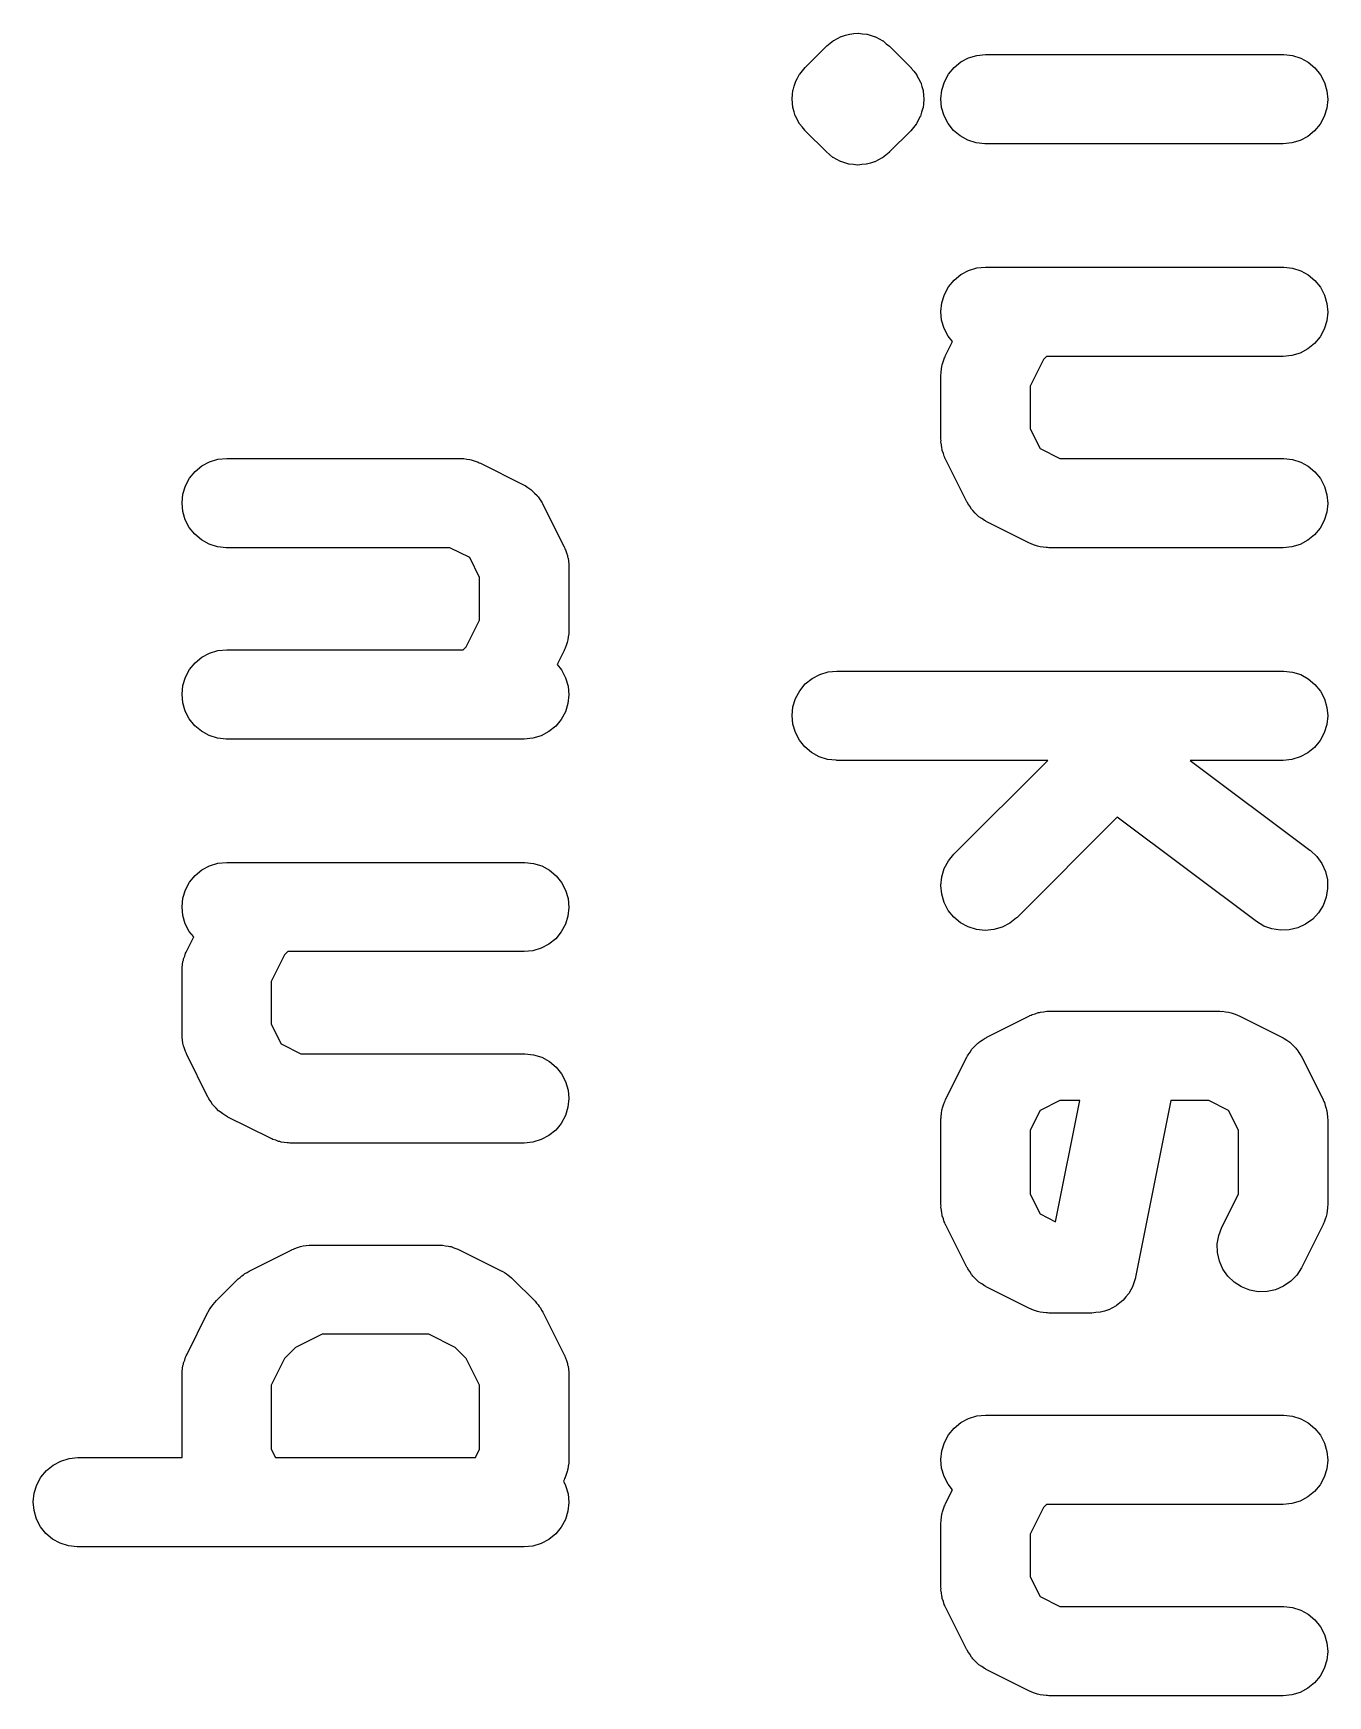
# Model space of a CAD drawing. Extents: x 1 to 84, y 1 to 137.
# Drawn here: x 73.33 to 77.68, y 91.87 to 97.45 of the extents above; entities that cross this region are included whole.
import ezdxf

# ---------------------------------------------------------------- set-up
doc = ezdxf.new("R2010")
doc.units = 0
doc.layers.add('BLACK', color=7, linetype='CONTINUOUS')

msp = doc.modelspace()

# ---------------------------------------------------------------- linework, layer by layer
at = {"layer": 'BLACK', "linetype": 'CONTINUOUS'}
for p, q in [((75.9944, 97.4125), (76.0054, 97.4213)), ((76.0054, 97.4213), (76.0164, 97.4302)), ((76.0164, 97.4302), (76.0169, 97.4305)), ((76.0169, 97.4305), (76.0173, 97.4308)), ((76.0173, 97.4308), (76.0299, 97.4373)), ((76.0299, 97.4373), (76.0423, 97.4439)), ((76.0423, 97.4439), (76.0428, 97.444)), ((76.0428, 97.444), (76.0433, 97.4443)), ((76.0433, 97.4443), (76.0568, 97.4482)), ((76.0568, 97.4482), (76.0704, 97.4522)), ((76.0704, 97.4522), (76.0709, 97.4523)), ((76.0709, 97.4523), (76.0714, 97.4524)), ((76.0714, 97.4524), (76.0855, 97.4537)), ((76.0855, 97.4537), (76.0995, 97.455)), ((76.0995, 97.455), (76.1, 97.4549)), ((76.1, 97.4549), (76.1006, 97.455)), ((76.1006, 97.455), (76.1146, 97.4535)), ((76.1146, 97.4535), (76.1286, 97.452)), ((76.1286, 97.452), (76.1292, 97.4519)), ((76.1292, 97.4519), (76.1297, 97.4518)), ((76.1297, 97.4518), (76.1432, 97.4476)), ((76.1432, 97.4476), (76.1566, 97.4435)), ((76.1566, 97.4435), (76.1571, 97.4432)), ((76.1571, 97.4432), (76.1576, 97.4431)), ((76.1576, 97.4431), (76.1701, 97.4363)), ((76.1701, 97.4363), (76.1824, 97.4296)), ((76.1824, 97.4296), (76.1829, 97.4293)), ((76.1829, 97.4293), (76.1833, 97.4291)), ((76.1833, 97.4291), (76.1941, 97.42)), ((76.1941, 97.42), (76.2051, 97.4111)), ((75.9215, 97.3396), (75.9929, 97.4111)), ((75.9929, 97.4111), (75.9937, 97.4118)), ((75.9937, 97.4118), (75.9944, 97.4125)), ((75.9937, 97.4118), (75.9937, 97.4118)), ((75.9937, 97.4118), (75.9937, 97.4118)), ((76.2051, 97.4111), (76.2765, 97.3396)), ((76.4446, 97.3585), (76.4704, 97.3723)), ((76.4704, 97.3723), (76.4984, 97.3807)), ((76.4984, 97.3807), (76.5276, 97.3836)), ((76.5276, 97.3836), (77.5276, 97.3836)), ((77.5276, 97.3836), (77.5297, 97.3836)), ((77.5297, 97.3836), (77.5588, 97.3803)), ((77.5588, 97.3803), (77.5867, 97.3714)), ((77.5867, 97.3714), (77.6123, 97.3573)), ((75.8895, 97.2922), (75.8963, 97.3046)), ((75.8963, 97.3046), (75.9029, 97.317)), ((75.9029, 97.317), (75.9031, 97.3172)), ((75.9031, 97.3172), (75.9032, 97.3175)), ((75.9032, 97.3175), (75.9034, 97.3177)), ((75.9034, 97.3177), (75.9035, 97.3179)), ((75.9035, 97.3179), (75.9126, 97.3288)), ((75.9126, 97.3288), (75.9215, 97.3396)), ((76.2765, 97.3396), (76.2772, 97.3389)), ((76.2772, 97.3389), (76.2772, 97.3389)), ((76.2772, 97.3389), (76.2773, 97.3389)), ((76.2773, 97.3389), (76.2776, 97.3385)), ((76.2776, 97.3385), (76.2776, 97.3385)), ((76.2776, 97.3385), (76.2776, 97.3385)), ((76.2776, 97.3385), (76.278, 97.3381)), ((76.278, 97.3381), (76.2868, 97.3271)), ((76.2868, 97.3271), (76.2957, 97.3161)), ((76.2957, 97.3161), (76.2958, 97.3159)), ((76.2958, 97.3159), (76.2959, 97.3157)), ((76.2959, 97.3157), (76.2961, 97.3155)), ((76.2961, 97.3155), (76.2962, 97.3153)), ((76.2962, 97.3153), (76.3027, 97.3028)), ((76.3893, 97.2917), (76.4032, 97.3175)), ((76.4032, 97.3175), (76.4219, 97.34)), ((76.4219, 97.34), (76.4446, 97.3585)), ((77.6123, 97.3573), (77.6347, 97.3385)), ((77.6347, 97.3385), (77.6531, 97.3157)), ((77.6531, 97.3157), (77.6666, 97.2898)), ((75.8776, 97.2351), (75.8791, 97.2492)), ((75.8791, 97.2492), (75.8805, 97.2632)), ((75.8805, 97.2632), (75.8806, 97.2635)), ((75.8806, 97.2637), (75.8807, 97.264)), ((75.8806, 97.2635), (75.8806, 97.2637)), ((75.8807, 97.2642), (75.8849, 97.2777)), ((75.8807, 97.264), (75.8807, 97.2642)), ((75.8849, 97.2777), (75.8891, 97.2912)), ((75.8891, 97.2912), (75.8892, 97.2915)), ((75.8892, 97.2915), (75.8893, 97.2917)), ((75.8893, 97.2917), (75.8894, 97.2919)), ((75.8894, 97.2919), (75.8895, 97.2922)), ((76.3027, 97.3028), (76.3093, 97.2902)), ((76.3093, 97.2902), (76.3094, 97.29)), ((76.3094, 97.29), (76.3095, 97.2898)), ((76.3095, 97.2898), (76.3096, 97.2895)), ((76.3096, 97.2895), (76.3097, 97.2893)), ((76.3097, 97.2893), (76.3136, 97.2758)), ((76.3136, 97.2758), (76.3177, 97.2622)), ((76.3177, 97.2622), (76.3177, 97.2619)), ((76.3177, 97.2619), (76.3178, 97.2617)), ((76.3178, 97.2617), (76.3178, 97.2614)), ((76.3178, 97.2614), (76.3179, 97.2612)), ((76.3179, 97.2612), (76.3191, 97.2471)), ((76.3191, 97.2471), (76.3204, 97.233)), ((76.3776, 97.2346), (76.3806, 97.2637)), ((76.3806, 97.2637), (76.3893, 97.2917)), ((77.6666, 97.2898), (77.6749, 97.2617)), ((77.6749, 97.2617), (77.6776, 97.2325)), ((75.8776, 97.2349), (75.8776, 97.2351)), ((75.8776, 97.2346), (75.8776, 97.2349)), ((75.8776, 97.2344), (75.8776, 97.2346)), ((75.8776, 97.2341), (75.8776, 97.2344)), ((75.8789, 97.22), (75.8776, 97.2341)), ((75.8801, 97.206), (75.8789, 97.22)), ((75.8802, 97.2057), (75.8801, 97.206)), ((75.8802, 97.2055), (75.8802, 97.2057)), ((75.8803, 97.2052), (75.8802, 97.2055)), ((75.8803, 97.205), (75.8803, 97.2052)), ((75.8844, 97.1913), (75.8803, 97.205)), ((75.8883, 97.1779), (75.8844, 97.1913)), ((76.3173, 97.2029), (76.313, 97.1894)), ((76.3174, 97.2034), (76.3173, 97.2032)), ((76.3173, 97.2032), (76.3173, 97.2029)), ((76.3175, 97.2039), (76.3174, 97.2037)), ((76.3174, 97.2037), (76.3174, 97.2034)), ((76.3189, 97.218), (76.3175, 97.2039)), ((76.3204, 97.232), (76.3189, 97.218)), ((76.3204, 97.233), (76.3204, 97.2328)), ((76.3204, 97.2328), (76.3204, 97.2325)), ((76.3204, 97.2325), (76.3204, 97.2323)), ((76.3204, 97.2323), (76.3204, 97.232)), ((76.3802, 97.2055), (76.3776, 97.2346)), ((76.3885, 97.1774), (76.3802, 97.2055)), ((77.6745, 97.2034), (77.6658, 97.1754)), ((77.6776, 97.2325), (77.6745, 97.2034)), ((75.8884, 97.1776), (75.8883, 97.1779)), ((75.8885, 97.1774), (75.8884, 97.1776)), ((75.8886, 97.1771), (75.8885, 97.1774)), ((75.8887, 97.1769), (75.8886, 97.1771)), ((75.8953, 97.1644), (75.8887, 97.1769)), ((75.9018, 97.1519), (75.8953, 97.1644)), ((75.9019, 97.1517), (75.9018, 97.1519)), ((75.9021, 97.1514), (75.9019, 97.1517)), ((75.9022, 97.1512), (75.9021, 97.1514)), ((75.9023, 97.151), (75.9022, 97.1512)), ((75.9112, 97.1401), (75.9023, 97.151)), ((75.92, 97.129), (75.9112, 97.1401)), ((76.2855, 97.1384), (76.2765, 97.1275)), ((76.2945, 97.1493), (76.2855, 97.1384)), ((76.2946, 97.1495), (76.2945, 97.1493)), ((76.2948, 97.1497), (76.2946, 97.1495)), ((76.2949, 97.1499), (76.2948, 97.1497)), ((76.2951, 97.1501), (76.2949, 97.1499)), ((76.3017, 97.1625), (76.2951, 97.1501)), ((76.3085, 97.175), (76.3017, 97.1625)), ((76.3086, 97.1752), (76.3085, 97.175)), ((76.3087, 97.1754), (76.3086, 97.1752)), ((76.3088, 97.1757), (76.3087, 97.1754)), ((76.3089, 97.1759), (76.3088, 97.1757)), ((76.313, 97.1894), (76.3089, 97.1759)), ((76.4021, 97.1514), (76.3885, 97.1774)), ((76.4204, 97.1286), (76.4021, 97.1514)), ((77.6519, 97.1497), (77.6333, 97.1271)), ((77.6658, 97.1754), (77.6519, 97.1497)), ((75.9204, 97.1286), (75.92, 97.129)), ((75.9207, 97.1283), (75.9204, 97.1286)), ((75.9204, 97.1286), (75.9204, 97.1286)), ((75.9204, 97.1286), (75.9204, 97.1286)), ((75.9208, 97.1282), (75.9207, 97.1283)), ((75.9215, 97.1275), (75.9208, 97.1282)), ((75.9208, 97.1282), (75.9208, 97.1282)), ((75.9929, 97.0561), (75.9215, 97.1275)), ((76.2765, 97.1275), (76.2051, 97.0561)), ((76.4428, 97.1098), (76.4204, 97.1286)), ((76.4685, 97.0957), (76.4428, 97.1098)), ((76.4964, 97.0868), (76.4685, 97.0957)), ((76.5255, 97.0836), (76.4964, 97.0868)), ((76.5276, 97.0836), (76.5255, 97.0836)), ((77.5276, 97.0836), (76.5276, 97.0836)), ((77.5567, 97.0864), (77.5276, 97.0836)), ((77.5847, 97.0949), (77.5567, 97.0864)), ((77.6106, 97.1086), (77.5847, 97.0949)), ((77.6333, 97.1271), (77.6106, 97.1086)), ((76.0038, 97.0471), (75.9929, 97.0561)), ((76.0147, 97.0381), (76.0038, 97.0471)), ((76.0152, 97.0378), (76.0147, 97.0381)), ((76.0156, 97.0375), (76.0152, 97.0378)), ((76.028, 97.0308), (76.0156, 97.0375)), ((76.0404, 97.0241), (76.028, 97.0308)), ((76.0409, 97.0239), (76.0404, 97.0241)), ((76.0414, 97.0237), (76.0409, 97.0239)), ((76.0549, 97.0195), (76.0414, 97.0237)), ((76.1682, 97.0298), (76.1557, 97.0233)), ((76.1807, 97.0363), (76.1682, 97.0298)), ((76.1811, 97.0367), (76.1807, 97.0363)), ((76.1816, 97.0369), (76.1811, 97.0367)), ((76.1926, 97.0459), (76.1816, 97.0369)), ((76.2036, 97.0546), (76.1926, 97.0459)), ((76.2043, 97.0553), (76.2036, 97.0546)), ((76.2044, 97.0554), (76.2043, 97.0553)), ((76.2043, 97.0553), (76.2043, 97.0553)), ((76.2051, 97.0561), (76.2044, 97.0554)), ((76.0683, 97.0153), (76.0549, 97.0195)), ((76.0688, 97.0153), (76.0683, 97.0153)), ((76.0694, 97.0151), (76.0688, 97.0153)), ((76.0834, 97.0137), (76.0694, 97.0151)), ((76.0974, 97.0122), (76.0834, 97.0137)), ((76.098, 97.0122), (76.0974, 97.0122)), ((76.0985, 97.0121), (76.098, 97.0122)), ((76.1125, 97.0135), (76.0985, 97.0121)), ((76.1266, 97.0147), (76.1125, 97.0135)), ((76.1271, 97.0148), (76.1266, 97.0147)), ((76.1276, 97.0149), (76.1271, 97.0148)), ((76.1412, 97.0189), (76.1276, 97.0149)), ((76.1547, 97.0229), (76.1412, 97.0189)), ((76.1552, 97.0231), (76.1547, 97.0229)), ((76.1557, 97.0233), (76.1552, 97.0231)), ((76.4219, 96.6257), (76.4446, 96.6442)), ((76.4446, 96.6442), (76.4704, 96.658)), ((76.4704, 96.658), (76.4984, 96.6664)), ((76.4984, 96.6664), (76.5276, 96.6693)), ((76.5276, 96.6693), (77.5276, 96.6693)), ((77.5276, 96.6693), (77.5297, 96.6693)), ((77.5297, 96.6693), (77.5588, 96.666)), ((77.5588, 96.666), (77.5867, 96.6572)), ((77.5867, 96.6572), (77.6123, 96.6431)), ((77.6123, 96.6431), (77.6347, 96.6242)), ((76.3806, 96.5494), (76.3893, 96.5774)), ((76.3893, 96.5774), (76.4032, 96.6032)), ((76.4032, 96.6032), (76.4219, 96.6257)), ((77.6347, 96.6242), (77.6531, 96.6014)), ((77.6531, 96.6014), (77.6666, 96.5755)), ((76.3776, 96.5203), (76.3806, 96.5494)), ((77.6666, 96.5755), (77.6749, 96.5474)), ((77.6749, 96.5474), (77.6776, 96.5182)), ((76.3802, 96.4912), (76.3776, 96.5203)), ((76.3885, 96.4631), (76.3802, 96.4912)), ((77.6745, 96.4891), (77.6658, 96.4612)), ((77.6776, 96.5182), (77.6745, 96.4891)), ((76.4021, 96.4372), (76.3885, 96.4631)), ((76.3934, 96.3721), (76.4168, 96.4188)), ((76.4168, 96.4188), (76.4021, 96.4372)), ((77.6333, 96.4128), (77.6106, 96.3943)), ((77.6519, 96.4354), (77.6333, 96.4128)), ((77.6658, 96.4612), (77.6519, 96.4354)), ((76.3829, 96.3447), (76.3866, 96.3543)), ((76.3866, 96.3543), (76.3897, 96.3641)), ((76.3897, 96.3641), (76.3918, 96.368)), ((76.3918, 96.368), (76.3934, 96.3721)), ((76.7223, 96.359), (76.6776, 96.2696)), ((76.7326, 96.3693), (76.7223, 96.359)), ((77.5276, 96.3693), (76.7326, 96.3693)), ((77.5567, 96.3721), (77.5276, 96.3693)), ((77.5847, 96.3806), (77.5567, 96.3721)), ((77.6106, 96.3943), (77.5847, 96.3806)), ((76.3776, 96.3071), (76.3781, 96.3115)), ((76.3776, 96.305), (76.3776, 96.3071)), ((76.3776, 96.0907), (76.3776, 96.305)), ((76.378, 96.3159), (76.3797, 96.326)), ((76.3781, 96.3115), (76.378, 96.3159)), ((76.3797, 96.326), (76.3808, 96.3362)), ((76.3808, 96.3362), (76.3822, 96.3404)), ((76.3822, 96.3404), (76.3829, 96.3447)), ((76.6776, 96.2696), (76.6776, 96.1261)), ((76.378, 96.0863), (76.3776, 96.0907)), ((76.3778, 96.0819), (76.378, 96.0863)), ((76.3794, 96.0718), (76.3778, 96.0819)), ((76.6776, 96.1261), (76.7108, 96.0597)), ((73.9204, 96.0151), (73.9484, 96.0236)), ((73.9484, 96.0236), (73.9776, 96.0264)), ((73.9776, 96.0264), (74.7633, 96.0264)), ((74.7633, 96.0264), (74.7654, 96.0264)), ((74.7654, 96.0264), (74.7698, 96.0259)), ((74.7698, 96.0259), (74.7742, 96.026)), ((74.7742, 96.026), (74.7843, 96.0243)), ((74.7843, 96.0243), (74.7945, 96.0232)), ((74.7945, 96.0232), (74.7987, 96.0218)), ((74.7987, 96.0218), (74.803, 96.0211)), ((74.803, 96.0211), (74.8126, 96.0174)), ((76.3804, 96.0616), (76.3794, 96.0718)), ((76.3817, 96.0574), (76.3804, 96.0616)), ((76.3824, 96.053), (76.3817, 96.0574)), ((76.3859, 96.0434), (76.3824, 96.053)), ((76.3889, 96.0336), (76.3859, 96.0434)), ((76.391, 96.0297), (76.3889, 96.0336)), ((76.3925, 96.0255), (76.391, 96.0297)), ((76.3934, 96.0236), (76.3925, 96.0255)), ((76.4648, 95.8808), (76.3934, 96.0236)), ((76.7108, 96.0597), (76.7773, 96.0264)), ((76.7773, 96.0264), (77.5276, 96.0264)), ((77.5276, 96.0264), (77.5297, 96.0264)), ((77.5297, 96.0264), (77.5588, 96.0232)), ((77.5588, 96.0232), (77.5867, 96.0143)), ((73.8532, 95.9603), (73.8719, 95.9829)), ((73.8719, 95.9829), (73.8946, 96.0014)), ((73.8946, 96.0014), (73.9204, 96.0151)), ((74.8126, 96.0174), (74.8224, 96.0143)), ((74.8224, 96.0143), (74.8262, 96.0122)), ((74.8262, 96.0122), (74.8304, 96.0106)), ((74.8304, 96.0106), (74.9732, 95.9392)), ((77.5867, 96.0143), (77.6123, 96.0002)), ((77.6123, 96.0002), (77.6347, 95.9814)), ((77.6347, 95.9814), (77.6531, 95.9586)), ((73.8276, 95.8775), (73.8306, 95.9066)), ((73.8306, 95.9066), (73.8393, 95.9346)), ((73.8393, 95.9346), (73.8532, 95.9603)), ((74.9732, 95.9392), (74.9751, 95.9382)), ((74.9751, 95.9382), (74.9778, 95.9365)), ((74.9778, 95.9365), (74.9808, 95.9351)), ((74.9808, 95.9351), (74.9901, 95.9285)), ((74.9901, 95.9285), (74.9997, 95.9223)), ((74.9997, 95.9223), (75.002, 95.92)), ((75.002, 95.92), (75.0046, 95.9181)), ((75.0046, 95.9181), (75.0125, 95.9098)), ((75.0125, 95.9098), (75.0207, 95.9019)), ((77.6531, 95.9586), (77.6666, 95.9326)), ((77.6666, 95.9326), (77.6749, 95.9045)), ((73.8302, 95.8483), (73.8276, 95.8775)), ((75.0207, 95.9019), (75.0225, 95.8992)), ((75.0225, 95.8992), (75.0247, 95.8969)), ((75.0247, 95.8969), (75.0308, 95.8872)), ((75.0308, 95.8872), (75.0373, 95.8778)), ((75.0373, 95.8778), (75.0386, 95.8748)), ((75.0386, 95.8748), (75.0403, 95.8721)), ((75.0403, 95.8721), (75.1117, 95.7292)), ((76.4666, 95.878), (76.4648, 95.8808)), ((76.4679, 95.8751), (76.4666, 95.878)), ((76.4743, 95.8657), (76.4679, 95.8751)), ((76.4804, 95.856), (76.4743, 95.8657)), ((76.4826, 95.8536), (76.4804, 95.856)), ((76.4845, 95.851), (76.4826, 95.8536)), ((76.4927, 95.843), (76.4845, 95.851)), ((77.6776, 95.8754), (77.6745, 95.8463)), ((77.6749, 95.9045), (77.6776, 95.8754)), ((73.8385, 95.8202), (73.8302, 95.8483)), ((73.8521, 95.7943), (73.8385, 95.8202)), ((76.5005, 95.8347), (76.4927, 95.843)), ((76.5032, 95.8328), (76.5005, 95.8347)), ((76.5055, 95.8306), (76.5032, 95.8328)), ((76.5151, 95.8244), (76.5055, 95.8306)), ((76.5244, 95.8177), (76.5151, 95.8244)), ((76.5273, 95.8164), (76.5244, 95.8177)), ((76.5301, 95.8146), (76.5273, 95.8164)), ((76.5319, 95.8137), (76.5301, 95.8146)), ((76.6748, 95.7423), (76.5319, 95.8137)), ((77.6658, 95.8183), (77.6519, 95.7925)), ((77.6745, 95.8463), (77.6658, 95.8183)), ((73.8704, 95.7715), (73.8521, 95.7943)), ((73.8928, 95.7527), (73.8704, 95.7715)), ((73.9185, 95.7386), (73.8928, 95.7527)), ((76.6789, 95.7407), (76.6748, 95.7423)), ((76.6828, 95.7386), (76.6789, 95.7407)), ((77.6106, 95.7515), (77.5847, 95.7377)), ((77.6333, 95.77), (77.6106, 95.7515)), ((77.6519, 95.7925), (77.6333, 95.77)), ((73.9464, 95.7297), (73.9185, 95.7386)), ((73.9755, 95.7264), (73.9464, 95.7297)), ((73.9776, 95.7264), (73.9755, 95.7264)), ((74.7279, 95.7264), (73.9776, 95.7264)), ((74.7943, 95.6932), (74.7279, 95.7264)), ((74.8276, 95.6267), (74.7943, 95.6932)), ((75.1117, 95.7292), (75.1127, 95.7273)), ((75.1127, 95.7273), (75.1142, 95.7232)), ((75.1142, 95.7232), (75.1163, 95.7193)), ((75.1163, 95.7193), (75.1192, 95.7095)), ((75.1192, 95.7095), (75.1227, 95.6999)), ((75.1227, 95.6999), (75.1234, 95.6955)), ((75.1234, 95.6955), (75.1247, 95.6913)), ((75.1247, 95.6913), (75.1257, 95.6811)), ((76.6925, 95.7355), (76.6828, 95.7386)), ((76.7021, 95.7318), (76.6925, 95.7355)), ((76.7065, 95.731), (76.7021, 95.7318)), ((76.7107, 95.7297), (76.7065, 95.731)), ((76.7209, 95.7286), (76.7107, 95.7297)), ((76.731, 95.7268), (76.7209, 95.7286)), ((76.7354, 95.7269), (76.731, 95.7268)), ((76.7398, 95.7264), (76.7354, 95.7269)), ((76.7419, 95.7264), (76.7398, 95.7264)), ((77.5276, 95.7264), (76.7419, 95.7264)), ((77.5567, 95.7293), (77.5276, 95.7264)), ((77.5847, 95.7377), (77.5567, 95.7293)), ((75.1257, 95.6811), (75.1273, 95.6709)), ((75.1273, 95.6709), (75.1271, 95.6665)), ((75.1271, 95.6665), (75.1276, 95.6621)), ((75.1276, 95.6621), (75.1276, 95.4479)), ((74.8276, 95.4833), (74.8276, 95.6267)), ((74.7829, 95.3939), (74.8276, 95.4833)), ((75.1222, 95.4081), (75.1185, 95.3985)), ((75.123, 95.4125), (75.1222, 95.4081)), ((75.1243, 95.4167), (75.123, 95.4125)), ((75.1254, 95.4269), (75.1243, 95.4167)), ((75.1272, 95.437), (75.1254, 95.4269)), ((75.1276, 95.4458), (75.1271, 95.4414)), ((75.1271, 95.4414), (75.1272, 95.437)), ((75.1276, 95.4479), (75.1276, 95.4458)), ((73.8719, 95.34), (73.8946, 95.3585)), ((73.8946, 95.3585), (73.9204, 95.3723)), ((73.9204, 95.3723), (73.9484, 95.3807)), ((73.9484, 95.3807), (73.9776, 95.3836)), ((73.9776, 95.3836), (74.7726, 95.3836)), ((74.7726, 95.3836), (74.7829, 95.3939)), ((75.1117, 95.3808), (75.0884, 95.334)), ((75.1133, 95.3849), (75.1117, 95.3808)), ((75.1154, 95.3888), (75.1133, 95.3849)), ((75.1185, 95.3985), (75.1154, 95.3888)), ((73.8393, 95.2917), (73.8532, 95.3175)), ((73.8532, 95.3175), (73.8719, 95.34)), ((75.0884, 95.334), (75.1031, 95.3157)), ((75.1031, 95.3157), (75.1166, 95.2898)), ((75.9446, 95.2871), (75.9704, 95.3008)), ((75.9704, 95.3008), (75.9984, 95.3093)), ((75.9984, 95.3093), (76.0276, 95.3121)), ((76.0276, 95.3121), (77.5276, 95.3121)), ((77.5276, 95.3121), (77.5297, 95.3121)), ((77.5297, 95.3121), (77.5588, 95.3089)), ((77.5588, 95.3089), (77.5867, 95.3)), ((77.5867, 95.3), (77.6123, 95.2859)), ((73.8276, 95.2346), (73.8306, 95.2637)), ((73.8306, 95.2637), (73.8393, 95.2917)), ((75.1166, 95.2898), (75.1249, 95.2617)), ((75.1249, 95.2617), (75.1276, 95.2325)), ((75.8893, 95.2203), (75.9032, 95.246)), ((75.9032, 95.246), (75.9219, 95.2686)), ((75.9219, 95.2686), (75.9446, 95.2871)), ((77.6123, 95.2859), (77.6347, 95.2671)), ((77.6347, 95.2671), (77.6531, 95.2443)), ((77.6531, 95.2443), (77.6666, 95.2183)), ((73.8302, 95.2055), (73.8276, 95.2346)), ((73.8385, 95.1774), (73.8302, 95.2055)), ((75.1245, 95.2034), (75.1158, 95.1754)), ((75.1276, 95.2325), (75.1245, 95.2034)), ((75.8776, 95.1632), (75.8806, 95.1923)), ((75.8806, 95.1923), (75.8893, 95.2203)), ((77.6666, 95.2183), (77.6749, 95.1902)), ((77.6749, 95.1902), (77.6776, 95.1611)), ((73.8521, 95.1514), (73.8385, 95.1774)), ((73.8704, 95.1286), (73.8521, 95.1514)), ((73.8928, 95.1098), (73.8704, 95.1286)), ((75.0833, 95.1271), (75.0606, 95.1086)), ((75.1019, 95.1497), (75.0833, 95.1271)), ((75.1158, 95.1754), (75.1019, 95.1497)), ((75.8802, 95.134), (75.8776, 95.1632)), ((75.8885, 95.106), (75.8802, 95.134)), ((77.6745, 95.132), (77.6658, 95.104)), ((77.6776, 95.1611), (77.6745, 95.132)), ((73.9185, 95.0957), (73.8928, 95.1098)), ((73.9464, 95.0868), (73.9185, 95.0957)), ((73.9755, 95.0836), (73.9464, 95.0868)), ((73.9776, 95.0836), (73.9755, 95.0836)), ((74.9776, 95.0836), (73.9776, 95.0836)), ((75.0067, 95.0864), (74.9776, 95.0836)), ((75.0347, 95.0949), (75.0067, 95.0864)), ((75.0606, 95.1086), (75.0347, 95.0949)), ((75.9021, 95.08), (75.8885, 95.106)), ((75.9204, 95.0572), (75.9021, 95.08)), ((77.6519, 95.0783), (77.6333, 95.0557)), ((77.6658, 95.104), (77.6519, 95.0783)), ((75.9428, 95.0384), (75.9204, 95.0572)), ((75.9685, 95.0243), (75.9428, 95.0384)), ((75.9964, 95.0154), (75.9685, 95.0243)), ((76.0255, 95.0122), (75.9964, 95.0154)), ((77.5567, 95.015), (77.5276, 95.0121)), ((77.5847, 95.0235), (77.5567, 95.015)), ((77.6106, 95.0372), (77.5847, 95.0235)), ((77.6333, 95.0557), (77.6106, 95.0372)), ((76.0276, 95.0121), (76.0255, 95.0122)), ((76.7369, 95.0121), (76.0276, 95.0121)), ((76.4215, 94.6968), (76.7369, 95.0121)), ((77.5276, 95.0121), (77.2157, 95.0121)), ((77.2157, 95.0121), (77.6176, 94.7107)), ((76.9702, 94.8212), (76.6336, 94.4846)), ((77.4376, 94.4707), (76.9702, 94.8212)), ((76.4029, 94.6742), (76.4215, 94.6968)), ((77.6176, 94.7107), (77.6192, 94.7094)), ((77.6192, 94.7094), (77.6406, 94.6894)), ((77.6406, 94.6894), (77.6576, 94.6656)), ((73.8532, 94.6032), (73.8719, 94.6257)), ((73.8719, 94.6257), (73.8946, 94.6442)), ((73.8946, 94.6442), (73.9204, 94.658)), ((73.9204, 94.658), (73.9484, 94.6664)), ((73.9484, 94.6664), (73.9776, 94.6693)), ((73.9776, 94.6693), (74.9776, 94.6693)), ((74.9776, 94.6693), (74.9797, 94.6693)), ((74.9797, 94.6693), (75.0088, 94.666)), ((75.0088, 94.666), (75.0367, 94.6572)), ((75.0367, 94.6572), (75.0623, 94.6431)), ((75.0623, 94.6431), (75.0847, 94.6242)), ((75.0847, 94.6242), (75.1031, 94.6014)), ((76.3805, 94.6204), (76.3891, 94.6484)), ((76.3891, 94.6484), (76.4029, 94.6742)), ((77.6576, 94.6656), (77.6696, 94.6389)), ((77.6696, 94.6389), (77.6763, 94.6104)), ((73.8306, 94.5494), (73.8393, 94.5774)), ((73.8393, 94.5774), (73.8532, 94.6032)), ((75.1031, 94.6014), (75.1166, 94.5755)), ((75.1166, 94.5755), (75.1249, 94.5474)), ((76.3776, 94.5912), (76.3805, 94.6204)), ((76.3803, 94.5621), (76.3776, 94.5912)), ((77.6773, 94.5811), (77.6725, 94.5522)), ((77.6763, 94.6104), (77.6773, 94.5811)), ((73.8276, 94.5203), (73.8306, 94.5494)), ((73.8302, 94.4912), (73.8276, 94.5203)), ((75.1276, 94.5182), (75.1245, 94.4891)), ((75.1249, 94.5474), (75.1276, 94.5182)), ((76.3887, 94.534), (76.3803, 94.5621)), ((76.4023, 94.5081), (76.3887, 94.534)), ((77.6623, 94.5248), (77.6469, 94.4999)), ((77.6725, 94.5522), (77.6623, 94.5248)), ((73.8385, 94.4631), (73.8302, 94.4912)), ((73.8521, 94.4372), (73.8385, 94.4631)), ((75.1158, 94.4612), (75.1019, 94.4354)), ((75.1245, 94.4891), (75.1158, 94.4612)), ((76.4208, 94.4854), (76.4023, 94.5081)), ((76.4433, 94.4667), (76.4208, 94.4854)), ((76.469, 94.4526), (76.4433, 94.4667)), ((76.6093, 94.4649), (76.5833, 94.4514)), ((76.6321, 94.4832), (76.6093, 94.4649)), ((76.6336, 94.4846), (76.6321, 94.4832)), ((77.4626, 94.4555), (77.4376, 94.4707)), ((77.4901, 94.4455), (77.4626, 94.4555)), ((77.6033, 94.4612), (77.5767, 94.449)), ((77.627, 94.4784), (77.6033, 94.4612)), ((77.6469, 94.4999), (77.627, 94.4784)), ((73.8434, 94.3721), (73.8668, 94.4188)), ((73.8668, 94.4188), (73.8521, 94.4372)), ((75.0833, 94.4128), (75.0606, 94.3943)), ((75.1019, 94.4354), (75.0833, 94.4128)), ((76.4969, 94.4439), (76.469, 94.4526)), ((76.526, 94.4407), (76.4969, 94.4439)), ((76.5552, 94.4433), (76.526, 94.4407)), ((76.5833, 94.4514), (76.5552, 94.4433)), ((77.519, 94.441), (77.4901, 94.4455)), ((77.5483, 94.4421), (77.519, 94.441)), ((77.5767, 94.449), (77.5483, 94.4421)), ((73.8322, 94.3404), (73.8329, 94.3447)), ((73.8329, 94.3447), (73.8366, 94.3543)), ((73.8366, 94.3543), (73.8397, 94.3641)), ((73.8397, 94.3641), (73.8418, 94.368)), ((73.8418, 94.368), (73.8434, 94.3721)), ((74.1723, 94.359), (74.1276, 94.2696)), ((74.1826, 94.3693), (74.1723, 94.359)), ((74.9776, 94.3693), (74.1826, 94.3693)), ((75.0067, 94.3721), (74.9776, 94.3693)), ((75.0347, 94.3806), (75.0067, 94.3721)), ((75.0606, 94.3943), (75.0347, 94.3806)), ((73.8276, 94.3071), (73.8281, 94.3115)), ((73.8276, 94.305), (73.8276, 94.3071)), ((73.8276, 94.0907), (73.8276, 94.305)), ((73.828, 94.3159), (73.8297, 94.326)), ((73.8281, 94.3115), (73.828, 94.3159)), ((73.8297, 94.326), (73.8308, 94.3362)), ((73.8308, 94.3362), (73.8322, 94.3404)), ((74.1276, 94.2696), (74.1276, 94.1261)), ((74.1276, 94.1261), (74.1608, 94.0597)), ((76.5319, 94.082), (76.6748, 94.1534)), ((76.6748, 94.1534), (76.6767, 94.1544)), ((76.6767, 94.1544), (76.6808, 94.1559)), ((76.6808, 94.1559), (76.6847, 94.158)), ((76.6847, 94.158), (76.6945, 94.1609)), ((76.6945, 94.1609), (76.7041, 94.1645)), ((76.7041, 94.1645), (76.7085, 94.1652)), ((76.7085, 94.1652), (76.7127, 94.1664)), ((76.7127, 94.1664), (76.7229, 94.1674)), ((76.7229, 94.1674), (76.7331, 94.169)), ((76.7331, 94.169), (76.7375, 94.1689)), ((76.7375, 94.1689), (76.7419, 94.1693)), ((76.7419, 94.1693), (77.3133, 94.1693)), ((77.3133, 94.1693), (77.3154, 94.1693)), ((77.3154, 94.1693), (77.3198, 94.1688)), ((77.3198, 94.1688), (77.3242, 94.1689)), ((77.3242, 94.1689), (77.3343, 94.1672)), ((77.3343, 94.1672), (77.3445, 94.166)), ((77.3445, 94.166), (77.3487, 94.1647)), ((77.3487, 94.1647), (77.353, 94.1639)), ((77.353, 94.1639), (77.3626, 94.1603)), ((77.3626, 94.1603), (77.3724, 94.1572)), ((77.3724, 94.1572), (77.3762, 94.155)), ((77.3762, 94.155), (77.3804, 94.1534)), ((77.3804, 94.1534), (77.5232, 94.082)), ((73.828, 94.0863), (73.8276, 94.0907)), ((73.8278, 94.0819), (73.828, 94.0863)), ((73.8294, 94.0718), (73.8278, 94.0819)), ((73.8304, 94.0616), (73.8294, 94.0718)), ((76.5021, 94.0624), (76.5048, 94.0642)), ((76.5048, 94.0642), (76.5071, 94.0664)), ((76.5071, 94.0664), (76.5168, 94.0725)), ((76.5168, 94.0725), (76.5262, 94.079)), ((76.5262, 94.079), (76.5292, 94.0803)), ((76.5292, 94.0803), (76.5319, 94.082)), ((77.5232, 94.082), (77.5251, 94.0811)), ((77.5251, 94.0811), (77.5278, 94.0793)), ((77.5278, 94.0793), (77.5308, 94.078)), ((77.5308, 94.078), (77.5401, 94.0714)), ((77.5401, 94.0714), (77.5497, 94.0651)), ((77.5497, 94.0651), (77.552, 94.0629)), ((73.8317, 94.0574), (73.8304, 94.0616)), ((73.8324, 94.053), (73.8317, 94.0574)), ((73.8359, 94.0434), (73.8324, 94.053)), ((73.8389, 94.0336), (73.8359, 94.0434)), ((73.841, 94.0297), (73.8389, 94.0336)), ((73.8425, 94.0255), (73.841, 94.0297)), ((73.8434, 94.0236), (73.8425, 94.0255)), ((73.9148, 93.8808), (73.8434, 94.0236)), ((74.1608, 94.0597), (74.2273, 94.0264)), ((74.2273, 94.0264), (74.9776, 94.0264)), ((74.9776, 94.0264), (74.9797, 94.0264)), ((74.9797, 94.0264), (75.0088, 94.0232)), ((75.0088, 94.0232), (75.0367, 94.0143)), ((75.0367, 94.0143), (75.0623, 94.0002)), ((76.3934, 93.8721), (76.4648, 94.0149)), ((76.4648, 94.0149), (76.4658, 94.0168)), ((76.4658, 94.0168), (76.4675, 94.0195)), ((76.4675, 94.0195), (76.4689, 94.0225)), ((76.4689, 94.0225), (76.4755, 94.0318)), ((76.4755, 94.0318), (76.4817, 94.0414)), ((76.4817, 94.0414), (76.484, 94.0437)), ((76.484, 94.0437), (76.4859, 94.0463)), ((76.4859, 94.0463), (76.4942, 94.0542)), ((76.4942, 94.0542), (76.5021, 94.0624)), ((77.552, 94.0629), (77.5546, 94.061)), ((77.5546, 94.061), (77.5625, 94.0527)), ((77.5625, 94.0527), (77.5707, 94.0447)), ((77.5707, 94.0447), (77.5725, 94.0421)), ((77.5725, 94.0421), (77.5747, 94.0397)), ((77.5747, 94.0397), (77.5808, 94.0301)), ((77.5808, 94.0301), (77.5873, 94.0207)), ((77.5873, 94.0207), (77.5886, 94.0177)), ((77.5886, 94.0177), (77.5903, 94.0149)), ((77.5903, 94.0149), (77.6617, 93.8721)), ((75.0623, 94.0002), (75.0847, 93.9814)), ((75.0847, 93.9814), (75.1031, 93.9586)), ((75.1031, 93.9586), (75.1166, 93.9326)), ((75.1166, 93.9326), (75.1249, 93.9045)), ((75.1249, 93.9045), (75.1276, 93.8754)), ((73.9166, 93.878), (73.9148, 93.8808)), ((73.9179, 93.8751), (73.9166, 93.878)), ((73.9243, 93.8657), (73.9179, 93.8751)), ((73.9304, 93.856), (73.9243, 93.8657)), ((73.9326, 93.8536), (73.9304, 93.856)), ((73.9345, 93.851), (73.9326, 93.8536)), ((73.9427, 93.843), (73.9345, 93.851)), ((73.9505, 93.8347), (73.9427, 93.843)), ((75.1245, 93.8463), (75.1158, 93.8183)), ((75.1276, 93.8754), (75.1245, 93.8463)), ((76.3808, 93.8362), (76.3822, 93.8404)), ((76.3822, 93.8404), (76.3829, 93.8447)), ((76.3829, 93.8447), (76.3866, 93.8543)), ((76.3866, 93.8543), (76.3897, 93.8641)), ((76.3897, 93.8641), (76.3918, 93.868)), ((76.3918, 93.868), (76.3934, 93.8721)), ((76.7773, 93.8693), (76.7108, 93.8361)), ((76.7632, 93.4621), (76.8446, 93.8693)), ((76.8446, 93.8693), (76.7773, 93.8693)), ((77.1505, 93.8693), (77.0318, 93.2756)), ((77.2779, 93.8693), (77.1505, 93.8693)), ((77.3443, 93.8361), (77.2779, 93.8693)), ((77.6617, 93.8721), (77.6627, 93.8702)), ((77.6627, 93.8702), (77.6642, 93.8661)), ((77.6642, 93.8661), (77.6663, 93.8622)), ((77.6663, 93.8622), (77.6692, 93.8523)), ((77.6692, 93.8523), (77.6727, 93.8427)), ((77.6727, 93.8427), (77.6734, 93.8384)), ((73.9532, 93.8328), (73.9505, 93.8347)), ((73.9555, 93.8306), (73.9532, 93.8328)), ((73.9651, 93.8244), (73.9555, 93.8306)), ((73.9744, 93.8177), (73.9651, 93.8244)), ((73.9773, 93.8164), (73.9744, 93.8177)), ((73.9801, 93.8146), (73.9773, 93.8164)), ((73.9819, 93.8137), (73.9801, 93.8146)), ((74.1248, 93.7423), (73.9819, 93.8137)), ((75.1019, 93.7925), (75.0833, 93.77)), ((75.1158, 93.8183), (75.1019, 93.7925)), ((76.3776, 93.8071), (76.3781, 93.8115)), ((76.3776, 93.805), (76.3776, 93.8071)), ((76.3776, 93.5193), (76.3776, 93.805)), ((76.378, 93.8159), (76.3797, 93.826)), ((76.3781, 93.8115), (76.378, 93.8159)), ((76.3797, 93.826), (76.3808, 93.8362)), ((76.7108, 93.8361), (76.6776, 93.7696)), ((77.3776, 93.7696), (77.3443, 93.8361)), ((77.6734, 93.8384), (77.6747, 93.8341)), ((77.6747, 93.8341), (77.6757, 93.8239)), ((77.6757, 93.8239), (77.6773, 93.8138)), ((77.6773, 93.8138), (77.6771, 93.8094)), ((77.6771, 93.8094), (77.6776, 93.805)), ((77.6776, 93.805), (77.6776, 93.5193)), ((74.1289, 93.7407), (74.1248, 93.7423)), ((74.1328, 93.7386), (74.1289, 93.7407)), ((74.1425, 93.7355), (74.1328, 93.7386)), ((74.1521, 93.7318), (74.1425, 93.7355)), ((74.1565, 93.731), (74.1521, 93.7318)), ((74.1607, 93.7297), (74.1565, 93.731)), ((74.1709, 93.7286), (74.1607, 93.7297)), ((74.181, 93.7268), (74.1709, 93.7286)), ((75.0067, 93.7293), (74.9776, 93.7264)), ((75.0347, 93.7377), (75.0067, 93.7293)), ((75.0606, 93.7515), (75.0347, 93.7377)), ((75.0833, 93.77), (75.0606, 93.7515)), ((76.6776, 93.7696), (76.6776, 93.5547)), ((77.3776, 93.5547), (77.3776, 93.7696)), ((74.1854, 93.7269), (74.181, 93.7268)), ((74.1898, 93.7264), (74.1854, 93.7269)), ((74.1919, 93.7264), (74.1898, 93.7264)), ((74.9776, 93.7264), (74.1919, 93.7264)), ((76.378, 93.5149), (76.3776, 93.5193)), ((76.3778, 93.5105), (76.378, 93.5149)), ((76.3794, 93.5004), (76.3778, 93.5105)), ((76.6776, 93.5547), (76.7108, 93.4882)), ((77.322, 93.4435), (77.3776, 93.5547)), ((77.6772, 93.5084), (77.6754, 93.4983)), ((77.6776, 93.5172), (77.6771, 93.5128)), ((77.6771, 93.5128), (77.6772, 93.5084)), ((77.6776, 93.5193), (77.6776, 93.5172)), ((76.3804, 93.4902), (76.3794, 93.5004)), ((76.3817, 93.4859), (76.3804, 93.4902)), ((76.3824, 93.4816), (76.3817, 93.4859)), ((76.3859, 93.4719), (76.3824, 93.4816)), ((76.3889, 93.4621), (76.3859, 93.4719)), ((76.391, 93.4582), (76.3889, 93.4621)), ((76.3925, 93.4541), (76.391, 93.4582)), ((76.3934, 93.4522), (76.3925, 93.4541)), ((76.4648, 93.3093), (76.3934, 93.4522)), ((76.7108, 93.4882), (76.7632, 93.4621)), ((77.6617, 93.4522), (77.5903, 93.3093)), ((77.6633, 93.4563), (77.6617, 93.4522)), ((77.6654, 93.4602), (77.6633, 93.4563)), ((77.6685, 93.47), (77.6654, 93.4602)), ((77.6722, 93.4795), (77.6685, 93.47)), ((77.673, 93.4839), (77.6722, 93.4795)), ((77.6743, 93.4881), (77.673, 93.4839)), ((77.6754, 93.4983), (77.6743, 93.4881)), ((77.3065, 93.3873), (77.3115, 93.4162)), ((77.3115, 93.4162), (77.322, 93.4435)), ((74.0533, 93.2963), (74.1962, 93.3677)), ((74.1962, 93.3677), (74.1981, 93.3687)), ((74.1981, 93.3687), (74.2022, 93.3702)), ((74.2022, 93.3702), (74.2061, 93.3723)), ((74.2061, 93.3723), (74.2159, 93.3752)), ((74.2159, 93.3752), (74.2256, 93.3788)), ((74.2256, 93.3788), (74.2299, 93.3794)), ((74.2299, 93.3794), (74.2341, 93.3807)), ((74.2341, 93.3807), (74.2444, 93.3817)), ((74.2444, 93.3817), (74.2545, 93.3833)), ((74.2545, 93.3833), (74.2589, 93.3831)), ((74.2589, 93.3831), (74.2633, 93.3836)), ((74.2633, 93.3836), (74.6919, 93.3836)), ((74.6919, 93.3836), (74.694, 93.3836)), ((74.694, 93.3836), (74.6983, 93.3831)), ((74.6983, 93.3831), (74.7028, 93.3832)), ((74.7028, 93.3832), (74.7129, 93.3814)), ((74.7129, 93.3814), (74.723, 93.3803)), ((74.723, 93.3803), (74.7273, 93.379)), ((74.7273, 93.379), (74.7316, 93.3782)), ((74.7316, 93.3782), (74.7412, 93.3745)), ((74.7412, 93.3745), (74.7509, 93.3714)), ((74.7509, 93.3714), (74.7548, 93.3693)), ((74.7548, 93.3693), (74.7589, 93.3677)), ((74.7589, 93.3677), (74.9018, 93.2963)), ((77.3073, 93.3581), (77.3065, 93.3873)), ((77.3137, 93.3295), (77.3073, 93.3581)), ((74.0286, 93.2807), (74.0339, 93.284)), ((74.0339, 93.284), (74.0387, 93.2879)), ((74.0387, 93.2879), (74.0462, 93.2918)), ((74.0462, 93.2918), (74.0533, 93.2963)), ((74.9018, 93.2963), (74.9037, 93.2954)), ((74.9037, 93.2954), (74.9107, 93.2908)), ((74.9107, 93.2908), (74.9182, 93.2868)), ((74.9182, 93.2868), (74.923, 93.2828)), ((74.923, 93.2828), (74.9282, 93.2794)), ((76.4666, 93.3066), (76.4648, 93.3093)), ((76.4679, 93.3036), (76.4666, 93.3066)), ((76.4743, 93.2942), (76.4679, 93.3036)), ((76.4804, 93.2846), (76.4743, 93.2942)), ((76.4826, 93.2822), (76.4804, 93.2846)), ((76.4845, 93.2795), (76.4826, 93.2822)), ((77.3255, 93.3027), (77.3137, 93.3295)), ((77.3423, 93.2787), (77.3255, 93.3027)), ((77.5734, 93.2829), (77.553, 93.2619)), ((77.5894, 93.3075), (77.5734, 93.2829)), ((77.5903, 93.3093), (77.5894, 93.3075)), ((73.9429, 93.1968), (74.0144, 93.2682)), ((74.0144, 93.2682), (74.0159, 93.2697)), ((74.0159, 93.2697), (74.0224, 93.2749)), ((74.0224, 93.2749), (74.0286, 93.2807)), ((74.9282, 93.2794), (74.9343, 93.2736)), ((74.9343, 93.2736), (74.9408, 93.2682)), ((74.9408, 93.2682), (75.0122, 93.1968)), ((76.4927, 93.2716), (76.4845, 93.2795)), ((76.5005, 93.2633), (76.4927, 93.2716)), ((76.5032, 93.2614), (76.5005, 93.2633)), ((76.5055, 93.2591), (76.5032, 93.2614)), ((76.5151, 93.2529), (76.5055, 93.2591)), ((76.5244, 93.2463), (76.5151, 93.2529)), ((76.5273, 93.245), (76.5244, 93.2463)), ((76.5301, 93.2432), (76.5273, 93.245)), ((76.5319, 93.2423), (76.5301, 93.2432)), ((76.6748, 93.1708), (76.5319, 93.2423)), ((77.0158, 93.2335), (77.0091, 93.2211)), ((77.0225, 93.2456), (77.0158, 93.2335)), ((77.0227, 93.2463), (77.0225, 93.2456)), ((77.023, 93.2469), (77.0227, 93.2463)), ((77.0271, 93.2602), (77.023, 93.2469)), ((77.0314, 93.2735), (77.0271, 93.2602)), ((77.0316, 93.2748), (77.0314, 93.2735)), ((77.0317, 93.2749), (77.0316, 93.2748)), ((77.0316, 93.2748), (77.0316, 93.2748)), ((77.0318, 93.2756), (77.0317, 93.2749)), ((77.3635, 93.2585), (77.3423, 93.2787)), ((77.3881, 93.2427), (77.3635, 93.2585)), ((77.4154, 93.2321), (77.3881, 93.2427)), ((77.4442, 93.2269), (77.4154, 93.2321)), ((77.4735, 93.2274), (77.4442, 93.2269)), ((77.5021, 93.2336), (77.4735, 93.2274)), ((77.5289, 93.2453), (77.5021, 93.2336)), ((77.553, 93.2619), (77.5289, 93.2453)), ((73.9204, 93.1667), (73.9244, 93.1742)), ((73.9244, 93.1742), (73.9283, 93.179)), ((73.9283, 93.179), (73.9317, 93.1842)), ((73.9317, 93.1842), (73.9376, 93.1903)), ((73.9376, 93.1903), (73.9429, 93.1968)), ((75.0122, 93.1968), (75.0137, 93.1953)), ((75.0137, 93.1953), (75.0189, 93.1887)), ((75.0189, 93.1887), (75.0247, 93.1826)), ((75.0247, 93.1826), (75.028, 93.1773)), ((75.028, 93.1773), (75.0319, 93.1724)), ((75.0319, 93.1724), (75.0358, 93.1649)), ((76.6789, 93.1693), (76.6748, 93.1708)), ((76.9542, 93.1729), (76.9419, 93.1663)), ((76.9666, 93.1793), (76.9542, 93.1729)), ((76.9671, 93.1797), (76.9666, 93.1793)), ((76.9677, 93.1801), (76.9671, 93.1797)), ((76.9785, 93.1889), (76.9677, 93.1801)), ((76.9895, 93.1976), (76.9785, 93.1889)), ((76.9899, 93.1981), (76.9895, 93.1976)), ((76.9904, 93.1986), (76.9899, 93.1981)), ((76.9993, 93.2094), (76.9904, 93.1986)), ((77.0083, 93.22), (76.9993, 93.2094)), ((77.0086, 93.2206), (77.0083, 93.22)), ((77.0091, 93.2211), (77.0086, 93.2206)), ((73.8434, 93.0149), (73.9148, 93.1578)), ((73.9148, 93.1578), (73.9158, 93.1597)), ((73.9158, 93.1597), (73.9204, 93.1667)), ((75.0358, 93.1649), (75.0403, 93.1578)), ((75.0403, 93.1578), (75.1117, 93.0149)), ((76.6828, 93.1671), (76.6789, 93.1693)), ((76.6925, 93.164), (76.6828, 93.1671)), ((76.7021, 93.1604), (76.6925, 93.164)), ((76.7065, 93.1596), (76.7021, 93.1604)), ((76.7107, 93.1583), (76.7065, 93.1596)), ((76.7209, 93.1571), (76.7107, 93.1583)), ((76.731, 93.1554), (76.7209, 93.1571)), ((76.7354, 93.1555), (76.731, 93.1554)), ((76.7398, 93.155), (76.7354, 93.1555)), ((76.7419, 93.155), (76.7398, 93.155)), ((76.8847, 93.155), (76.7419, 93.155)), ((76.8986, 93.1564), (76.8847, 93.155)), ((76.9125, 93.1576), (76.8986, 93.1564)), ((76.9132, 93.1578), (76.9125, 93.1576)), ((76.9138, 93.1579), (76.9132, 93.1578)), ((76.9272, 93.1619), (76.9138, 93.1579)), ((76.9406, 93.1658), (76.9272, 93.1619)), ((76.9412, 93.1661), (76.9406, 93.1658)), ((76.9419, 93.1663), (76.9412, 93.1661)), ((74.2987, 93.0836), (74.2093, 93.0389)), ((74.6564, 93.0836), (74.2987, 93.0836)), ((74.7459, 93.0389), (74.6564, 93.0836)), ((73.8366, 92.9972), (73.8397, 93.0069)), ((73.8397, 93.0069), (73.8418, 93.0108)), ((73.8418, 93.0108), (73.8434, 93.0149)), ((74.2093, 93.0389), (74.1723, 93.0019)), ((74.7829, 93.0019), (74.7459, 93.0389)), ((75.1117, 93.0149), (75.1127, 93.0131)), ((75.1127, 93.0131), (75.1142, 93.0089)), ((75.1142, 93.0089), (75.1163, 93.005)), ((75.1163, 93.005), (75.1192, 92.9952)), ((73.8276, 92.95), (73.8281, 92.9543)), ((73.8276, 92.9479), (73.8276, 92.95)), ((73.8276, 92.6693), (73.8276, 92.9479)), ((73.828, 92.9588), (73.8297, 92.9689)), ((73.8281, 92.9543), (73.828, 92.9588)), ((73.8297, 92.9689), (73.8308, 92.979)), ((73.8308, 92.979), (73.8322, 92.9833)), ((73.8322, 92.9833), (73.8329, 92.9876)), ((73.8329, 92.9876), (73.8366, 92.9972)), ((74.1723, 93.0019), (74.1276, 92.9124)), ((74.8276, 92.9124), (74.7829, 93.0019)), ((75.1192, 92.9952), (75.1227, 92.9856)), ((75.1227, 92.9856), (75.1234, 92.9812)), ((75.1234, 92.9812), (75.1247, 92.977)), ((75.1247, 92.977), (75.1257, 92.9668)), ((75.1257, 92.9668), (75.1273, 92.9567)), ((75.1273, 92.9567), (75.1271, 92.9523)), ((75.1271, 92.9523), (75.1276, 92.9479)), ((75.1276, 92.9479), (75.1276, 92.6621)), ((74.1276, 92.9124), (74.1276, 92.6976)), ((74.8276, 92.6976), (74.8276, 92.9124)), ((76.4219, 92.7686), (76.4446, 92.7871)), ((76.4446, 92.7871), (76.4704, 92.8008)), ((76.4704, 92.8008), (76.4984, 92.8093)), ((76.4984, 92.8093), (76.5276, 92.8121)), ((76.5276, 92.8121), (77.5276, 92.8121)), ((77.5276, 92.8121), (77.5297, 92.8121)), ((77.5297, 92.8121), (77.5588, 92.8089)), ((77.5588, 92.8089), (77.5867, 92.8)), ((77.5867, 92.8), (77.6123, 92.7859)), ((77.6123, 92.7859), (77.6347, 92.7671)), ((76.3893, 92.7203), (76.4032, 92.746)), ((76.4032, 92.746), (76.4219, 92.7686)), ((77.6347, 92.7671), (77.6531, 92.7443)), ((77.6531, 92.7443), (77.6666, 92.7183)), ((73.4484, 92.6664), (73.4776, 92.6693)), ((73.4776, 92.6693), (73.8276, 92.6693)), ((74.1276, 92.6976), (74.1417, 92.6693)), ((74.1417, 92.6693), (74.8134, 92.6693)), ((74.8134, 92.6693), (74.8276, 92.6976)), ((76.3776, 92.6632), (76.3806, 92.6923)), ((76.3806, 92.6923), (76.3893, 92.7203)), ((77.6666, 92.7183), (77.6749, 92.6902)), ((77.6749, 92.6902), (77.6776, 92.6611)), ((73.3532, 92.6032), (73.3719, 92.6257)), ((73.3719, 92.6257), (73.3946, 92.6442)), ((73.3946, 92.6442), (73.4204, 92.658)), ((73.4204, 92.658), (73.4484, 92.6664)), ((75.1185, 92.6128), (75.1154, 92.6031)), ((75.1222, 92.6224), (75.1185, 92.6128)), ((75.123, 92.6267), (75.1222, 92.6224)), ((75.1243, 92.631), (75.123, 92.6267)), ((75.1254, 92.6411), (75.1243, 92.631)), ((75.1272, 92.6512), (75.1254, 92.6411)), ((75.1276, 92.66), (75.1271, 92.6557)), ((75.1271, 92.6557), (75.1272, 92.6512)), ((75.1276, 92.6621), (75.1276, 92.66)), ((76.3802, 92.634), (76.3776, 92.6632)), ((76.3885, 92.606), (76.3802, 92.634)), ((77.6745, 92.632), (77.6658, 92.604)), ((77.6776, 92.6611), (77.6745, 92.632)), ((73.3306, 92.5494), (73.3393, 92.5774)), ((73.3393, 92.5774), (73.3532, 92.6032)), ((75.1117, 92.5951), (75.1091, 92.5899)), ((75.1091, 92.5899), (75.1166, 92.5755)), ((75.1133, 92.5992), (75.1117, 92.5951)), ((75.1154, 92.6031), (75.1133, 92.5992)), ((75.1166, 92.5755), (75.1249, 92.5474)), ((76.4021, 92.58), (76.3885, 92.606)), ((76.3934, 92.5149), (76.4168, 92.5617)), ((76.4168, 92.5617), (76.4021, 92.58)), ((77.6333, 92.5557), (77.6106, 92.5372)), ((77.6519, 92.5783), (77.6333, 92.5557)), ((77.6658, 92.604), (77.6519, 92.5783)), ((73.3276, 92.5203), (73.3306, 92.5494)), ((73.3302, 92.4912), (73.3276, 92.5203)), ((75.1276, 92.5182), (75.1245, 92.4891)), ((75.1249, 92.5474), (75.1276, 92.5182)), ((76.3866, 92.4972), (76.3897, 92.5069)), ((76.3897, 92.5069), (76.3918, 92.5108)), ((76.3918, 92.5108), (76.3934, 92.5149)), ((76.7223, 92.5019), (76.6776, 92.4124)), ((76.7326, 92.5121), (76.7223, 92.5019)), ((77.5276, 92.5121), (76.7326, 92.5121)), ((77.5567, 92.515), (77.5276, 92.5121)), ((77.5847, 92.5235), (77.5567, 92.515)), ((77.6106, 92.5372), (77.5847, 92.5235)), ((73.3385, 92.4631), (73.3302, 92.4912)), ((73.3521, 92.4372), (73.3385, 92.4631)), ((75.1158, 92.4612), (75.1019, 92.4354)), ((75.1245, 92.4891), (75.1158, 92.4612)), ((76.3776, 92.45), (76.3781, 92.4543)), ((76.3776, 92.4479), (76.3776, 92.45)), ((76.3776, 92.2336), (76.3776, 92.4479)), ((76.378, 92.4588), (76.3797, 92.4689)), ((76.3781, 92.4543), (76.378, 92.4588)), ((76.3797, 92.4689), (76.3808, 92.479)), ((76.3808, 92.479), (76.3822, 92.4833)), ((76.3822, 92.4833), (76.3829, 92.4876)), ((76.3829, 92.4876), (76.3866, 92.4972)), ((73.3704, 92.4143), (73.3521, 92.4372)), ((73.3928, 92.3955), (73.3704, 92.4143)), ((73.4185, 92.3814), (73.3928, 92.3955)), ((75.0606, 92.3943), (75.0347, 92.3806)), ((75.0833, 92.4128), (75.0606, 92.3943)), ((75.1019, 92.4354), (75.0833, 92.4128)), ((76.6776, 92.4124), (76.6776, 92.269)), ((73.4464, 92.3726), (73.4185, 92.3814)), ((73.4755, 92.3693), (73.4464, 92.3726)), ((73.4776, 92.3693), (73.4755, 92.3693)), ((74.9776, 92.3693), (73.4776, 92.3693)), ((75.0067, 92.3721), (74.9776, 92.3693)), ((75.0347, 92.3806), (75.0067, 92.3721)), ((76.378, 92.2292), (76.3776, 92.2336)), ((76.3778, 92.2248), (76.378, 92.2292)), ((76.3794, 92.2146), (76.3778, 92.2248)), ((76.6776, 92.269), (76.7108, 92.2025)), ((76.3804, 92.2044), (76.3794, 92.2146)), ((76.3817, 92.2002), (76.3804, 92.2044)), ((76.3824, 92.1958), (76.3817, 92.2002)), ((76.3859, 92.1862), (76.3824, 92.1958)), ((76.3889, 92.1764), (76.3859, 92.1862)), ((76.391, 92.1725), (76.3889, 92.1764)), ((76.3925, 92.1684), (76.391, 92.1725)), ((76.3934, 92.1665), (76.3925, 92.1684)), ((76.4648, 92.0236), (76.3934, 92.1665)), ((76.7108, 92.2025), (76.7773, 92.1693)), ((76.7773, 92.1693), (77.5276, 92.1693)), ((77.5276, 92.1693), (77.5297, 92.1693)), ((77.5297, 92.1693), (77.5588, 92.166)), ((77.5588, 92.166), (77.5867, 92.1572)), ((77.5867, 92.1572), (77.6123, 92.1431)), ((77.6123, 92.1431), (77.6347, 92.1242)), ((77.6347, 92.1242), (77.6531, 92.1014)), ((77.6531, 92.1014), (77.6666, 92.0755)), ((77.6666, 92.0755), (77.6749, 92.0474)), ((76.4666, 92.0209), (76.4648, 92.0236)), ((76.4679, 92.0179), (76.4666, 92.0209)), ((76.4743, 92.0085), (76.4679, 92.0179)), ((76.4804, 91.9989), (76.4743, 92.0085)), ((76.4826, 91.9965), (76.4804, 91.9989)), ((76.4845, 91.9938), (76.4826, 91.9965)), ((77.6776, 92.0182), (77.6745, 91.9891)), ((77.6749, 92.0474), (77.6776, 92.0182)), ((76.4927, 91.9859), (76.4845, 91.9938)), ((76.5005, 91.9776), (76.4927, 91.9859)), ((76.5032, 91.9757), (76.5005, 91.9776)), ((76.5055, 91.9734), (76.5032, 91.9757)), ((76.5151, 91.9672), (76.5055, 91.9734)), ((76.5244, 91.9606), (76.5151, 91.9672)), ((76.5273, 91.9593), (76.5244, 91.9606)), ((76.5301, 91.9575), (76.5273, 91.9593)), ((76.5319, 91.9566), (76.5301, 91.9575)), ((76.6748, 91.8851), (76.5319, 91.9566)), ((77.6658, 91.9612), (77.6519, 91.9354)), ((77.6745, 91.9891), (77.6658, 91.9612)), ((76.6789, 91.8835), (76.6748, 91.8851)), ((77.6106, 91.8943), (77.5847, 91.8806)), ((77.6333, 91.9128), (77.6106, 91.8943)), ((77.6519, 91.9354), (77.6333, 91.9128)), ((76.6828, 91.8814), (76.6789, 91.8835)), ((76.6925, 91.8783), (76.6828, 91.8814)), ((76.7021, 91.8746), (76.6925, 91.8783)), ((76.7065, 91.8739), (76.7021, 91.8746)), ((76.7107, 91.8726), (76.7065, 91.8739)), ((76.7209, 91.8714), (76.7107, 91.8726)), ((76.731, 91.8697), (76.7209, 91.8714)), ((76.7354, 91.8698), (76.731, 91.8697)), ((76.7398, 91.8693), (76.7354, 91.8698)), ((76.7419, 91.8693), (76.7398, 91.8693)), ((77.5276, 91.8693), (76.7419, 91.8693)), ((77.5567, 91.8721), (77.5276, 91.8693)), ((77.5847, 91.8806), (77.5567, 91.8721))]:
    msp.add_line(p, q, dxfattribs=at)

doc.saveas('drawing.dxf')
